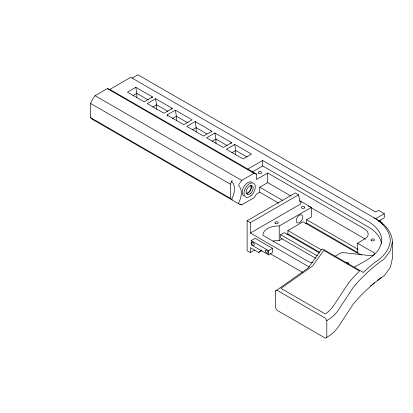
<?xml version="1.0" encoding="UTF-8"?>
<svg xmlns="http://www.w3.org/2000/svg" width="413" height="413" viewBox="0 0 413 413"><rect width="100%" height="100%" fill="white"/><g stroke="black" fill="none" stroke-linecap="round" stroke-linejoin="round"><path stroke-width="0.62" d="M278.672 203.129L259.751 192.21L256.504 194.084L253.969 197.796L241.719 204.869L239.179 204.084L92.507 119.403L90.561 117.597L90.561 103.451L92.507 99.399L95.042 95.687L107.292 88.614L109.827 89.399L130.761 77.314L375.608 218.673A57.164 33.004 0 0 1 392.35 242.008L390.404 250.552L384.689 258.512L376.501 264.676A257.939 148.917 0 0 0 365.944 273.886L363.977 275.776A257.939 148.917 0 0 0 353.208 287.479L338.226 310.277A53.034 30.619 0 0 1 328.165 319.827L326.797 320.679L326.797 337.349L325.361 338.19L276.927 310.225L275.486 307.726L275.486 291.057L308.268 267.887L321.247 249.798L322.692 248.962L363.352 272.441L364.214 271.609A260.18 150.213 0 0 1 374.87 262.317C382.794 257.475 389.696 250.025 390.311 240.345C389.727 230.232 382.237 222.808 374.07 217.785M230.377 198.323L230.377 184.177L232.091 180.61A2.08 1.203 -60 0 0 232.091 182.309L232.942 183.098A16.334 9.432 -60 0 1 232.942 196.438L232.091 198.209A2.08 1.203 -60 0 0 232.091 199.913L230.377 198.323L90.561 117.597M361.489 255.115L357.581 252.859L357.581 243.272L366.476 237.785A12.798 7.388 0 0 0 366.476 230.397L364.467 228.885L267.717 173.026L256.504 179.5L256.504 174.079L253.969 173.295L241.719 180.367L239.179 184.084A2.08 1.203 -60 0 0 239.179 186.485L239.798 187.058A16.334 9.432 -60 0 1 239.798 200.398L239.179 201.683A2.08 1.203 -60 0 0 239.179 204.084M151.731 97.881L152.562 96.983L135.815 87.313L127.441 92.151L144.189 101.815L152.562 96.983M171.509 109.295L172.34 108.402L155.593 98.733L147.219 103.565L163.966 113.234L172.34 108.402M211.064 132.134L211.895 131.241L195.148 121.572L186.774 126.404L203.521 136.073L211.895 131.241M230.841 143.554L231.672 142.655L214.925 132.991L206.552 137.823L223.299 147.493L231.672 142.655M298.553 194.812L250.371 222.633L250.371 233.051L300.504 204.105L298.553 194.812L295.305 192.938L247.119 220.754L247.119 250.763L250.371 252.637L250.371 247.635L258.672 252.431L261.377 249.927M377.384 280.427L381.411 277.397M275.486 291.057L276.829 290.163L325.361 318.186L326.797 320.679M326.797 337.349L328.165 336.497A53.034 30.619 0 0 0 338.226 326.946L353.208 304.149A257.939 148.917 0 0 1 376.501 281.346L384.689 275.182L390.404 267.221L392.35 258.677L392.35 242.008M132.206 78.145L137.978 74.81L375.608 212.003L378.494 210.336L384.271 213.671L384.271 217.837L378.313 221.275M132.965 95.625L136.827 93.4L148.159 99.946M152.743 107.044L156.604 104.819L167.941 111.36M166.997 114.984L175.37 110.152L192.117 119.822L183.744 124.654L166.997 114.984L167.735 116.043M172.52 118.464L176.382 116.239L187.719 122.78M192.303 129.883L196.16 127.653L206.954 133.889M212.081 141.303L215.937 139.073L227.274 145.619M234.703 144.411L226.334 149.243L243.076 158.912L251.45 154.075L234.703 144.411L235.715 150.492L235.715 154.792M231.858 152.722L235.715 150.492L247.051 157.038M247.841 169.077L262.642 160.538L368.029 221.383A46.447 26.814 0 0 1 381.633 240.345C380.528 254.867 365.025 260.722 354.308 267.216M252.229 171.968L262.642 165.954L368.029 226.799A46.447 26.814 0 0 1 381.457 243.427M259.751 192.21L259.751 187.208L267.717 182.613L291.067 196.092M251.233 240.64L255.203 238.347L272.528 248.352L272.528 252.519L268.558 254.811L251.233 244.811L251.233 240.64L268.558 250.645L272.528 248.352M312.677 262.291A4.775 2.757 0 0 1 308.372 261.537L263.004 235.343A15.472 8.931 0 0 1 279.24 225.968L311.366 207.419L311.366 217.006L306.673 219.716L306.673 223.046L358.04 252.704M315.795 258.321L280.685 238.053L280.685 234.718L284.294 232.633L319.471 252.942M319.729 252.255L287.902 233.882L287.902 230.552L303.065 221.796L357.219 253.066L357.581 252.859M250.371 252.637L254.8 250.077M286.875 234.481L287.902 233.882M305.641 223.645L306.673 223.046M258.672 252.431L261.919 250.552M272.9 241.135A15.472 8.931 0 0 1 279.24 240.552L282.131 238.884M375.608 218.673L384.271 213.671M335.124 256.241L341.701 252.441L371.865 255.812L374.142 254.501A2.039 1.177 0 0 0 374.142 252.833L357.581 243.272M92.507 119.403L93.519 119.718M109.827 89.399L256.504 174.079M107.292 88.614L253.969 173.295M299.812 200.754L311.366 207.419M300.519 201.554L301.635 202.194M308.305 206.046L309.42 206.686M310.53 207.331L365.469 239.225M259.751 187.208L282.564 200.377M95.042 95.687L241.719 180.367M306.673 219.716L358.04 249.369M90.561 103.451L230.377 184.177M287.902 230.552L321.407 249.891M240.603 204.223L241.719 204.869M280.685 234.718L317.437 255.936M247.119 220.754L250.371 222.633M250.371 233.051L309.218 267.025M270.102 253.613L302.507 272.317M379.939 220.341L382.825 224.228M214.925 132.991L215.937 139.073L215.937 143.373M195.148 121.572L196.16 127.653L196.16 131.953M175.37 110.152L176.382 116.239L176.382 120.534M155.593 98.733L156.604 104.819L156.604 109.115M135.815 87.313L136.827 93.4L136.827 97.7M279.24 225.968L279.24 240.552M268.558 250.645L268.558 254.811M267.717 173.026L267.717 182.613M262.642 160.538L262.642 165.954M345.862 262.394A1.735 1.002 0 0 1 348.107 262.653A1.735 1.002 0 0 1 347.958 263.969M243.851 195.999A7.986 4.61 -60 0 1 243.851 186.779A7.986 4.61 -60 0 1 251.837 182.169M250.665 185.576A4.605 2.659 -60 0 1 250.144 190.414A4.605 2.659 -60 0 1 246.215 193.279M250.882 185.303A4.966 2.865 -60 0 1 250.629 189.944A4.966 2.865 -60 0 1 246.933 193.527M370.456 285.987A260.18 150.213 0 0 1 371.757 284.882M372.629 284.149A260.18 150.213 0 0 1 374.415 282.683M348.531 282.982L332.739 306.947A47.949 27.681 0 0 1 325.65 313.679L325.248 313.947L280.954 288.377L312.564 266.034L323.766 250.417L359.496 271.047L357.637 272.9A263.024 151.855 0 0 0 350.317 280.855L348.531 282.982M304.541 207.935L304.267 208.142A1.735 1.002 0 0 1 301.81 208.142A1.735 1.002 0 0 1 301.81 206.727L302.171 206.567A1.735 1.002 0 0 1 304.267 206.727A1.735 1.002 0 0 1 304.541 207.935M371.54 240.634A1.735 1.002 0 0 0 374.441 240.185A1.735 1.002 0 0 0 372.314 238.957A1.735 1.002 0 0 0 371.54 240.634M258.688 173.238A1.735 1.002 0 0 0 261.594 172.789A1.735 1.002 0 0 0 259.467 171.56A1.735 1.002 0 0 0 258.688 173.238M275.306 223.443A1.735 1.002 0 0 0 278.212 222.994A1.735 1.002 0 0 0 276.085 221.766A1.735 1.002 0 0 0 275.306 223.443M251.811 243.061A1.735 1.002 60 0 0 253.654 245.348A1.735 1.002 60 0 0 253.654 242.896A1.735 1.002 60 0 0 251.811 243.061M265.528 250.975A1.735 1.002 60 0 0 267.366 253.267A1.735 1.002 60 0 0 267.366 250.81A1.735 1.002 60 0 0 265.528 250.975M251.109 195.581A7.986 4.61 -60 0 0 253.639 183.207A7.986 4.61 -60 0 0 244.191 191.586A7.986 4.61 -60 0 0 251.109 195.581M250.557 193.516A4.966 2.865 -60 0 0 252.131 185.824A4.966 2.865 -60 0 0 246.256 191.033A4.966 2.865 -60 0 0 250.557 193.516M300.287 222.003A4.569 2.638 -60 0 0 301.738 214.925A4.569 2.638 -60 0 0 296.333 219.716A4.569 2.638 -60 0 0 300.287 222.003"/></g></svg>
